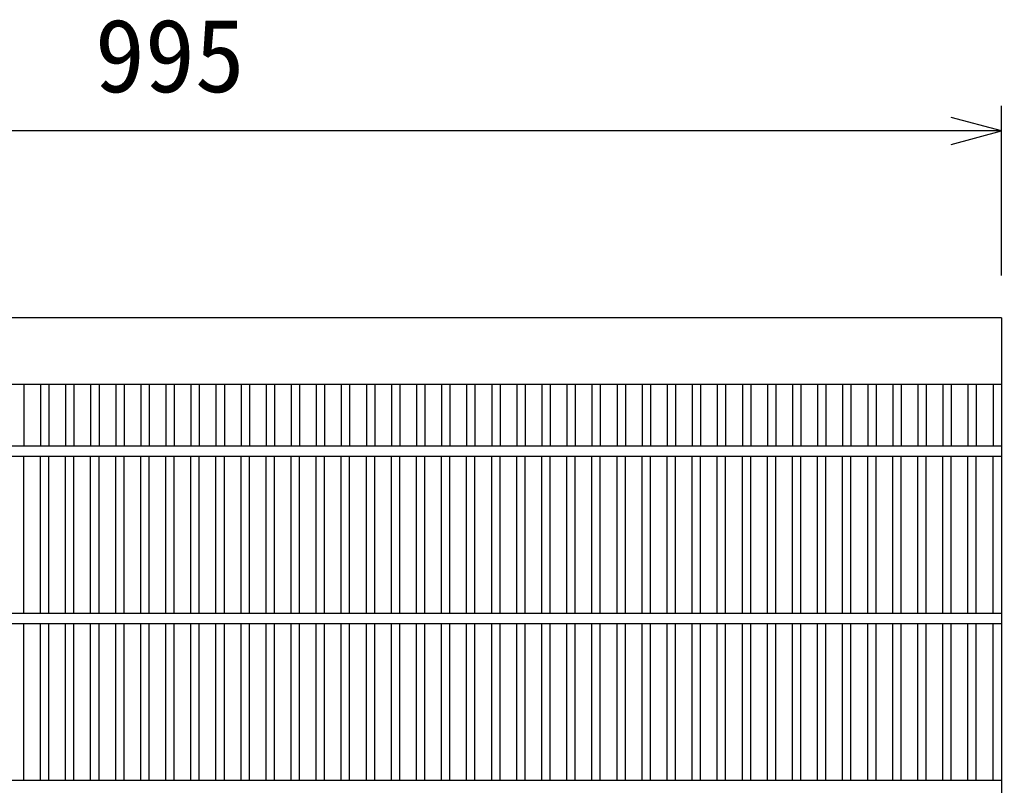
# Model space of a CAD drawing. Units: millimetres, scale not verified. Extents: x -25200 to 25200, y -8910 to 8910.
# Drawn here: x -2269 to -1682, y -5205 to -4746 of the extents above; entities that cross this region are included whole.
import ezdxf
from ezdxf.enums import TextEntityAlignment as Align

# ---------------------------------------------------------------- set-up
doc = ezdxf.new("R2010")
doc.units = ezdxf.units.MM
doc.header["$LTSCALE"] = 30
doc.layers.add('0-0_DIM', color=7, linetype='Continuous', lineweight=25)
doc.layers.add('0-2_HATCH', color=6, linetype='Continuous', lineweight=25)
doc.styles.add('ＭＳ ゴシック', font='')
doc.styles.get('ＭＳ ゴシック').set_extended_font_data('MS Gothic')

msp = doc.modelspace()

# ---------------------------------------------------------------- linework, layer by layer
at = {"layer": '0-0_DIM'}
for p, q in [((-1681.52, -4899.7), (-1681.52, -4798.11)), ((-1681.52, -4813.11), (-2676.52, -4813.11))]:
    msp.add_line(p, q, dxfattribs=at)
msp.add_lwpolyline([(-1711.52, -4821.15), (-1681.52, -4813.11), (-1711.52, -4805.07)], dxfattribs=at)
at = {"layer": '0-2_HATCH'}
for p, q in [((-1681.52, -4924.92), (-2676.52, -4924.92)), ((-1681.52, -4924.92), (-1681.52, -5584.92)), ((-1681.52, -4964.92), (-2676.52, -4964.92)), ((-2266.52, -4964.92), (-2266.52, -5001.92)), ((-2256.52, -4964.92), (-2256.52, -5001.92)), ((-2251.52, -4964.92), (-2251.52, -5001.92)), ((-2241.52, -4964.92), (-2241.52, -5001.92)), ((-2236.52, -4964.92), (-2236.52, -5001.92)), ((-2226.52, -4964.92), (-2226.52, -5001.92)), ((-2221.52, -4964.92), (-2221.52, -5001.92)), ((-2211.52, -4964.92), (-2211.52, -5001.92)), ((-2206.52, -4964.92), (-2206.52, -5001.92)), ((-2196.52, -4964.92), (-2196.52, -5001.92)), ((-2191.52, -4964.92), (-2191.52, -5001.92)), ((-2181.52, -4964.92), (-2181.52, -5001.92)), ((-2176.52, -4964.92), (-2176.52, -5001.92)), ((-2166.52, -4964.92), (-2166.52, -5001.92)), ((-2161.52, -4964.92), (-2161.52, -5001.92)), ((-2151.52, -4964.92), (-2151.52, -5001.92)), ((-2146.52, -4964.92), (-2146.52, -5001.92)), ((-2136.52, -4964.92), (-2136.52, -5001.92)), ((-2131.52, -4964.92), (-2131.52, -5001.92)), ((-2121.52, -4964.92), (-2121.52, -5001.92)), ((-2116.52, -4964.92), (-2116.52, -5001.92)), ((-2106.52, -4964.92), (-2106.52, -5001.92)), ((-2101.52, -4964.92), (-2101.52, -5001.92)), ((-2091.52, -4964.92), (-2091.52, -5001.92)), ((-2086.52, -4964.92), (-2086.52, -5001.92)), ((-2076.52, -4964.92), (-2076.52, -5001.92)), ((-2071.52, -4964.92), (-2071.52, -5001.92)), ((-2061.52, -4964.92), (-2061.52, -5001.92)), ((-2056.52, -4964.92), (-2056.52, -5001.92)), ((-2046.52, -4964.92), (-2046.52, -5001.92)), ((-2041.52, -4964.92), (-2041.52, -5001.92)), ((-2031.52, -4964.92), (-2031.52, -5001.92)), ((-2026.52, -4964.92), (-2026.52, -5001.92)), ((-2016.52, -4964.92), (-2016.52, -5001.92)), ((-2011.52, -4964.92), (-2011.52, -5001.92)), ((-2001.52, -4964.92), (-2001.52, -5001.92)), ((-1996.52, -4964.92), (-1996.52, -5001.92)), ((-1986.52, -4964.92), (-1986.52, -5001.92)), ((-1981.52, -4964.92), (-1981.52, -5001.92)), ((-1971.52, -4964.92), (-1971.52, -5001.92)), ((-1966.52, -4964.92), (-1966.52, -5001.92)), ((-1956.52, -4964.92), (-1956.52, -5001.92)), ((-1951.52, -4964.92), (-1951.52, -5001.92)), ((-1941.52, -4964.92), (-1941.52, -5001.92)), ((-1936.52, -4964.92), (-1936.52, -5001.92)), ((-1926.52, -4964.92), (-1926.52, -5001.92)), ((-1921.52, -4964.92), (-1921.52, -5001.92)), ((-1911.52, -4964.92), (-1911.52, -5001.92)), ((-1906.52, -4964.92), (-1906.52, -5001.92)), ((-1896.52, -4964.92), (-1896.52, -5001.92)), ((-1891.52, -4964.92), (-1891.52, -5001.92)), ((-1881.52, -4964.92), (-1881.52, -5001.92)), ((-1876.52, -4964.92), (-1876.52, -5001.92)), ((-1866.52, -4964.92), (-1866.52, -5001.92)), ((-1861.52, -4964.92), (-1861.52, -5001.92)), ((-1851.52, -4964.92), (-1851.52, -5001.92)), ((-1846.52, -4964.92), (-1846.52, -5001.92)), ((-1836.52, -4964.92), (-1836.52, -5001.92)), ((-1831.52, -4964.92), (-1831.52, -5001.92)), ((-1821.52, -4964.92), (-1821.52, -5001.92)), ((-1816.52, -4964.92), (-1816.52, -5001.92)), ((-1806.52, -4964.92), (-1806.52, -5001.92)), ((-1801.52, -4964.92), (-1801.52, -5001.92)), ((-1791.52, -4964.92), (-1791.52, -5001.92)), ((-1786.52, -4964.92), (-1786.52, -5001.92)), ((-1776.52, -4964.92), (-1776.52, -5001.92)), ((-1771.52, -4964.92), (-1771.52, -5001.92)), ((-1761.52, -4964.92), (-1761.52, -5001.92)), ((-1756.52, -4964.92), (-1756.52, -5001.92)), ((-1746.52, -4964.92), (-1746.52, -5001.92)), ((-1741.52, -4964.92), (-1741.52, -5001.92)), ((-1731.52, -4964.92), (-1731.52, -5001.92)), ((-1726.52, -4964.92), (-1726.52, -5001.92)), ((-1716.52, -4964.92), (-1716.52, -5001.92)), ((-1711.52, -4964.92), (-1711.52, -5001.92)), ((-1701.52, -4964.92), (-1701.52, -5001.92)), ((-1696.52, -4964.92), (-1696.52, -5001.92)), ((-1686.52, -4964.92), (-1686.52, -5001.92)), ((-1681.52, -5001.92), (-2676.52, -5001.92)), ((-2676.52, -5007.92), (-1681.52, -5007.92)), ((-2266.52, -5101.92), (-2266.52, -5007.92)), ((-2256.52, -5101.92), (-2256.52, -5007.92)), ((-2251.52, -5101.92), (-2251.52, -5007.92)), ((-2241.52, -5101.92), (-2241.52, -5007.92)), ((-2236.52, -5101.92), (-2236.52, -5007.92)), ((-2226.52, -5101.92), (-2226.52, -5007.92)), ((-2221.52, -5101.92), (-2221.52, -5007.92)), ((-2211.52, -5101.92), (-2211.52, -5007.92)), ((-2206.52, -5101.92), (-2206.52, -5007.92)), ((-2196.52, -5101.92), (-2196.52, -5007.92)), ((-2191.52, -5101.92), (-2191.52, -5007.92)), ((-2181.52, -5101.92), (-2181.52, -5007.92)), ((-2176.52, -5101.92), (-2176.52, -5007.92)), ((-2166.52, -5101.92), (-2166.52, -5007.92)), ((-2161.52, -5101.92), (-2161.52, -5007.92)), ((-2151.52, -5101.92), (-2151.52, -5007.92)), ((-2146.52, -5101.92), (-2146.52, -5007.92)), ((-2136.52, -5101.92), (-2136.52, -5007.92)), ((-2131.52, -5101.92), (-2131.52, -5007.92)), ((-2121.52, -5101.92), (-2121.52, -5007.92)), ((-2116.52, -5101.92), (-2116.52, -5007.92)), ((-2106.52, -5101.92), (-2106.52, -5007.92)), ((-2101.52, -5101.92), (-2101.52, -5007.92)), ((-2091.52, -5101.92), (-2091.52, -5007.92)), ((-2086.52, -5101.92), (-2086.52, -5007.92)), ((-2076.52, -5101.92), (-2076.52, -5007.92)), ((-2071.52, -5101.92), (-2071.52, -5007.92)), ((-2061.52, -5101.92), (-2061.52, -5007.92)), ((-2056.52, -5101.92), (-2056.52, -5007.92)), ((-2046.52, -5101.92), (-2046.52, -5007.92)), ((-2041.52, -5101.92), (-2041.52, -5007.92)), ((-2031.52, -5101.92), (-2031.52, -5007.92)), ((-2026.52, -5101.92), (-2026.52, -5007.92)), ((-2016.52, -5101.92), (-2016.52, -5007.92)), ((-2011.52, -5101.92), (-2011.52, -5007.92)), ((-2001.52, -5101.92), (-2001.52, -5007.92)), ((-1996.52, -5101.92), (-1996.52, -5007.92)), ((-1986.52, -5101.92), (-1986.52, -5007.92)), ((-1981.52, -5101.92), (-1981.52, -5007.92)), ((-1971.52, -5101.92), (-1971.52, -5007.92)), ((-1966.52, -5101.92), (-1966.52, -5007.92)), ((-1956.52, -5101.92), (-1956.52, -5007.92)), ((-1951.52, -5101.92), (-1951.52, -5007.92)), ((-1941.52, -5101.92), (-1941.52, -5007.92)), ((-1936.52, -5101.92), (-1936.52, -5007.92)), ((-1926.52, -5101.92), (-1926.52, -5007.92)), ((-1921.52, -5101.92), (-1921.52, -5007.92)), ((-1911.52, -5101.92), (-1911.52, -5007.92)), ((-1906.52, -5101.92), (-1906.52, -5007.92)), ((-1896.52, -5101.92), (-1896.52, -5007.92)), ((-1891.52, -5101.92), (-1891.52, -5007.92)), ((-1881.52, -5101.92), (-1881.52, -5007.92)), ((-1876.52, -5101.92), (-1876.52, -5007.92)), ((-1866.52, -5101.92), (-1866.52, -5007.92)), ((-1861.52, -5101.92), (-1861.52, -5007.92)), ((-1851.52, -5101.92), (-1851.52, -5007.92)), ((-1846.52, -5101.92), (-1846.52, -5007.92)), ((-1836.52, -5101.92), (-1836.52, -5007.92)), ((-1831.52, -5101.92), (-1831.52, -5007.92)), ((-1821.52, -5101.92), (-1821.52, -5007.92)), ((-1816.52, -5101.92), (-1816.52, -5007.92)), ((-1806.52, -5101.92), (-1806.52, -5007.92)), ((-1801.52, -5101.92), (-1801.52, -5007.92)), ((-1791.52, -5101.92), (-1791.52, -5007.92)), ((-1786.52, -5101.92), (-1786.52, -5007.92)), ((-1776.52, -5101.92), (-1776.52, -5007.92)), ((-1771.52, -5101.92), (-1771.52, -5007.92)), ((-1761.52, -5101.92), (-1761.52, -5007.92)), ((-1756.52, -5101.92), (-1756.52, -5007.92)), ((-1746.52, -5101.92), (-1746.52, -5007.92)), ((-1741.52, -5101.92), (-1741.52, -5007.92)), ((-1731.52, -5101.92), (-1731.52, -5007.92)), ((-1726.52, -5101.92), (-1726.52, -5007.92)), ((-1716.52, -5101.92), (-1716.52, -5007.92)), ((-1711.52, -5101.92), (-1711.52, -5007.92)), ((-1701.52, -5101.92), (-1701.52, -5007.92)), ((-1696.52, -5101.92), (-1696.52, -5007.92)), ((-1686.52, -5101.92), (-1686.52, -5007.92)), ((-1681.52, -5101.92), (-2676.52, -5101.92)), ((-2676.52, -5107.92), (-1681.52, -5107.92)), ((-2266.52, -5201.92), (-2266.52, -5107.92)), ((-2256.52, -5201.92), (-2256.52, -5107.92)), ((-2251.52, -5201.92), (-2251.52, -5107.92)), ((-2241.52, -5201.92), (-2241.52, -5107.92)), ((-2236.52, -5201.92), (-2236.52, -5107.92)), ((-2226.52, -5201.92), (-2226.52, -5107.92)), ((-2221.52, -5201.92), (-2221.52, -5107.92)), ((-2211.52, -5201.92), (-2211.52, -5107.92)), ((-2206.52, -5201.92), (-2206.52, -5107.92)), ((-2196.52, -5201.92), (-2196.52, -5107.92)), ((-2191.52, -5201.92), (-2191.52, -5107.92)), ((-2181.52, -5201.92), (-2181.52, -5107.92)), ((-2176.52, -5201.92), (-2176.52, -5107.92)), ((-2166.52, -5201.92), (-2166.52, -5107.92)), ((-2161.52, -5201.92), (-2161.52, -5107.92)), ((-2151.52, -5201.92), (-2151.52, -5107.92)), ((-2146.52, -5201.92), (-2146.52, -5107.92)), ((-2136.52, -5201.92), (-2136.52, -5107.92)), ((-2131.52, -5201.92), (-2131.52, -5107.92)), ((-2121.52, -5201.92), (-2121.52, -5107.92)), ((-2116.52, -5201.92), (-2116.52, -5107.92)), ((-2106.52, -5201.92), (-2106.52, -5107.92)), ((-2101.52, -5201.92), (-2101.52, -5107.92)), ((-2091.52, -5201.92), (-2091.52, -5107.92)), ((-2086.52, -5201.92), (-2086.52, -5107.92)), ((-2076.52, -5201.92), (-2076.52, -5107.92)), ((-2071.52, -5201.92), (-2071.52, -5107.92)), ((-2061.52, -5201.92), (-2061.52, -5107.92)), ((-2056.52, -5201.92), (-2056.52, -5107.92)), ((-2046.52, -5201.92), (-2046.52, -5107.92)), ((-2041.52, -5201.92), (-2041.52, -5107.92)), ((-2031.52, -5201.92), (-2031.52, -5107.92)), ((-2026.52, -5201.92), (-2026.52, -5107.92)), ((-2016.52, -5201.92), (-2016.52, -5107.92)), ((-2011.52, -5201.92), (-2011.52, -5107.92)), ((-2001.52, -5201.92), (-2001.52, -5107.92)), ((-1996.52, -5201.92), (-1996.52, -5107.92)), ((-1986.52, -5201.92), (-1986.52, -5107.92)), ((-1981.52, -5201.92), (-1981.52, -5107.92)), ((-1971.52, -5201.92), (-1971.52, -5107.92)), ((-1966.52, -5201.92), (-1966.52, -5107.92)), ((-1956.52, -5201.92), (-1956.52, -5107.92)), ((-1951.52, -5201.92), (-1951.52, -5107.92)), ((-1941.52, -5201.92), (-1941.52, -5107.92)), ((-1936.52, -5201.92), (-1936.52, -5107.92)), ((-1926.52, -5201.92), (-1926.52, -5107.92)), ((-1921.52, -5201.92), (-1921.52, -5107.92)), ((-1911.52, -5201.92), (-1911.52, -5107.92)), ((-1906.52, -5201.92), (-1906.52, -5107.92)), ((-1896.52, -5201.92), (-1896.52, -5107.92)), ((-1891.52, -5201.92), (-1891.52, -5107.92)), ((-1881.52, -5201.92), (-1881.52, -5107.92)), ((-1876.52, -5201.92), (-1876.52, -5107.92)), ((-1866.52, -5201.92), (-1866.52, -5107.92)), ((-1861.52, -5201.92), (-1861.52, -5107.92)), ((-1851.52, -5201.92), (-1851.52, -5107.92)), ((-1846.52, -5201.92), (-1846.52, -5107.92)), ((-1836.52, -5201.92), (-1836.52, -5107.92)), ((-1831.52, -5201.92), (-1831.52, -5107.92)), ((-1821.52, -5201.92), (-1821.52, -5107.92)), ((-1816.52, -5201.92), (-1816.52, -5107.92)), ((-1806.52, -5201.92), (-1806.52, -5107.92)), ((-1801.52, -5201.92), (-1801.52, -5107.92)), ((-1791.52, -5201.92), (-1791.52, -5107.92)), ((-1786.52, -5201.92), (-1786.52, -5107.92)), ((-1776.52, -5201.92), (-1776.52, -5107.92)), ((-1771.52, -5201.92), (-1771.52, -5107.92)), ((-1761.52, -5201.92), (-1761.52, -5107.92)), ((-1756.52, -5201.92), (-1756.52, -5107.92)), ((-1746.52, -5201.92), (-1746.52, -5107.92)), ((-1741.52, -5201.92), (-1741.52, -5107.92)), ((-1731.52, -5201.92), (-1731.52, -5107.92)), ((-1726.52, -5201.92), (-1726.52, -5107.92)), ((-1716.52, -5201.92), (-1716.52, -5107.92)), ((-1711.52, -5201.92), (-1711.52, -5107.92)), ((-1701.52, -5201.92), (-1701.52, -5107.92)), ((-1696.52, -5201.92), (-1696.52, -5107.92)), ((-1686.52, -5201.92), (-1686.52, -5107.92)), ((-1681.52, -5201.92), (-2676.52, -5201.92))]:
    msp.add_line(p, q, dxfattribs=at)

# ---------------------------------------------------------------- texts
at = {"layer": '0-0_DIM', "style": 'ＭＳ ゴシック'}
msp.add_text('995', height=43.99, dxfattribs=at).set_placement((-2224.02, -4803.11), align=Align.BOTTOM_LEFT)

doc.saveas('drawing.dxf')
